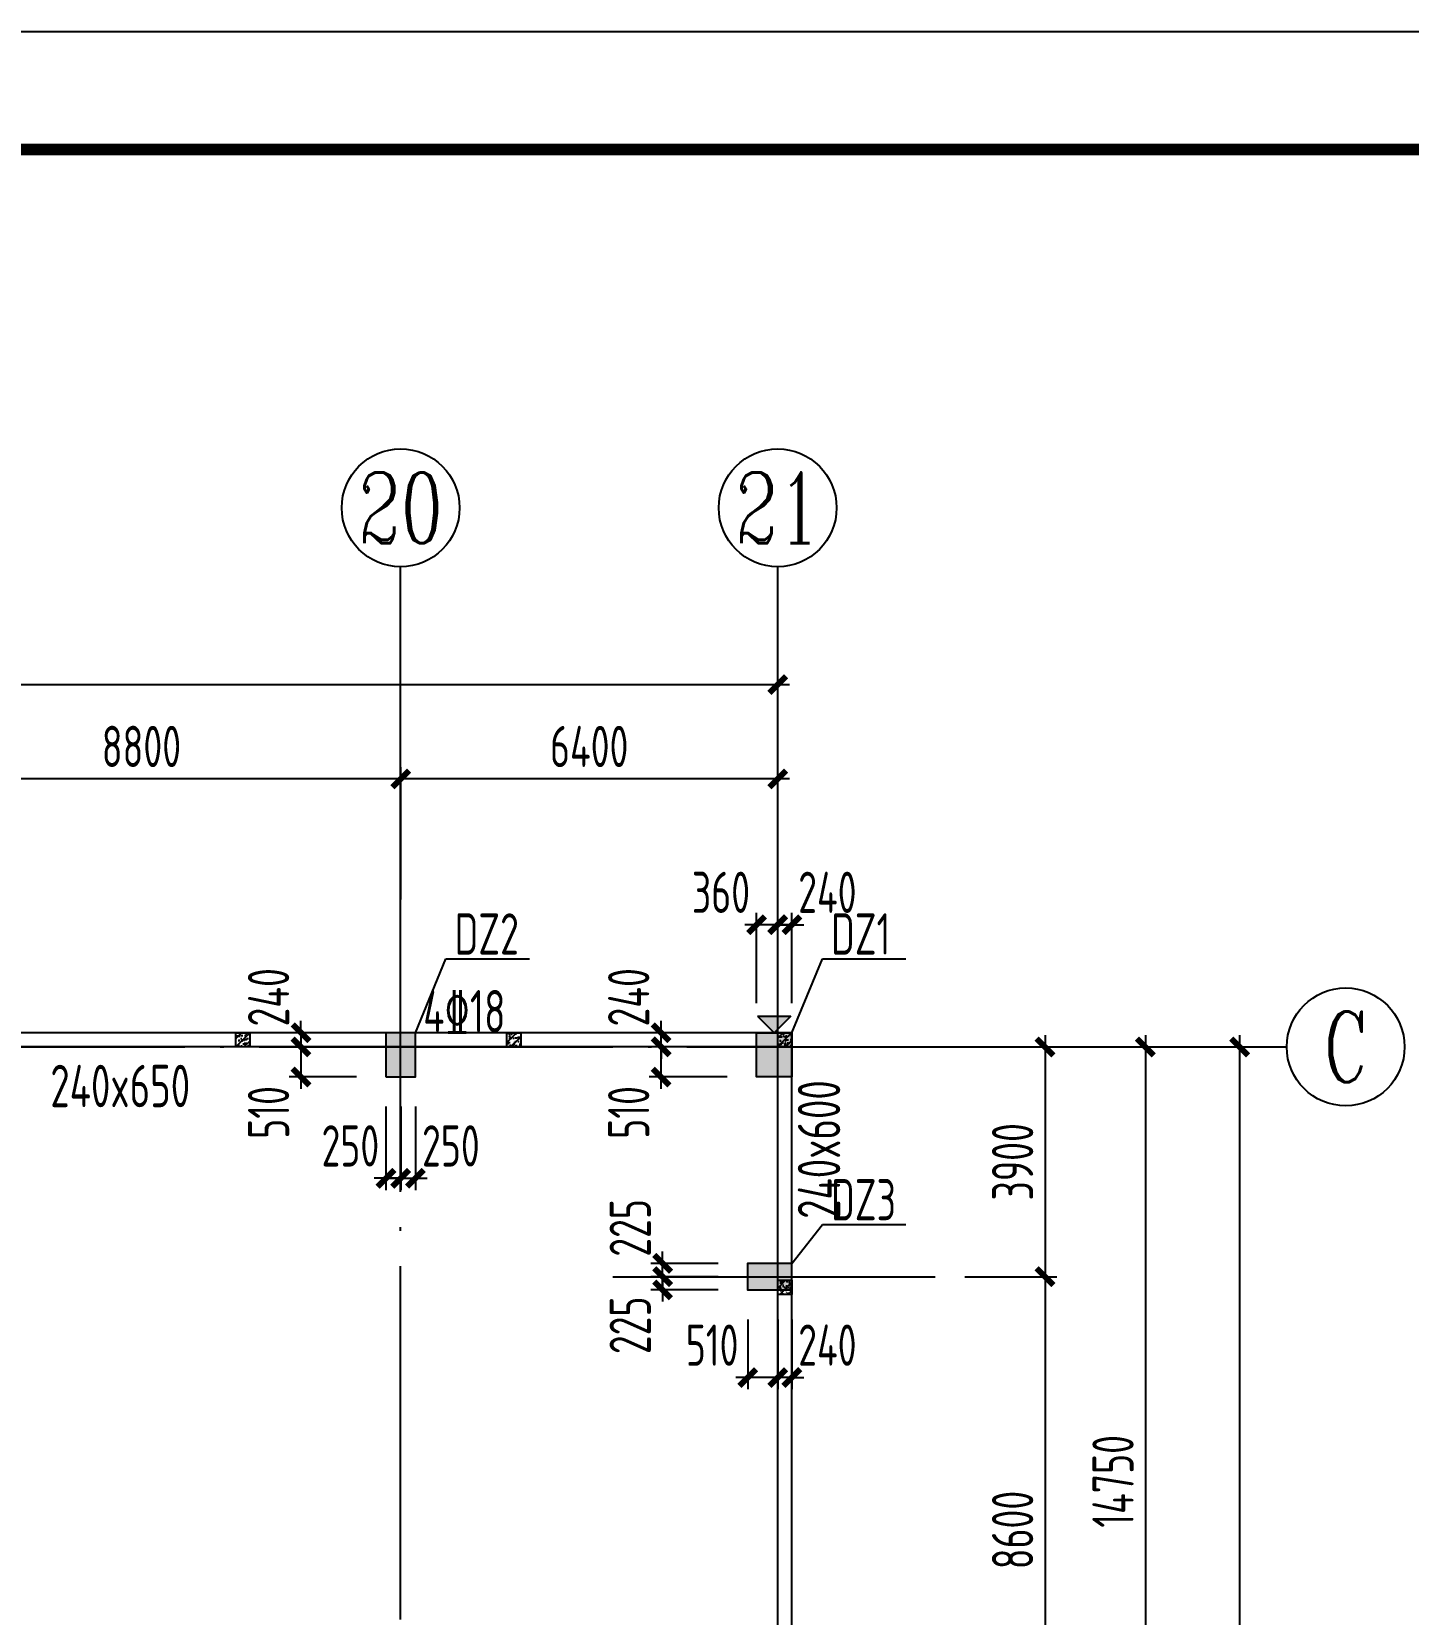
# Model space of a CAD drawing. Extents: x -3102990 to -851544, y -5293060 to -2540151.
# Drawn here: x -2262533 to -2250850, y -2644335 to -2630902 of the extents above; entities that cross this region are included whole.
import ezdxf
from ezdxf.enums import TextEntityAlignment as Align

# ---------------------------------------------------------------- set-up
doc = ezdxf.new("R2010")
doc.units = 0
doc.header["$LTSCALE"] = 1000
doc.header["$PDMODE"] = 1
doc.linetypes.add('DOTE', pattern=[2.42, 2, -0.2, 0.02, -0.2])
doc.layers.get('0').update_dxf_attribs({"linetype": 'CONTINUOUS'})
doc.layers.get('Defpoints').update_dxf_attribs({"linetype": 'CONTINUOUS'})
for name, color, linetype in [('AXIS', 253, 'DOTE'), ('BEAM_CON', 4, 'CONTINUOUS'), ('COLU', 7, 'CONTINUOUS'), ('DIM', 3, 'CONTINUOUS'), ('HATCH', 254, 'CONTINUOUS'), ('NUM', 7, 'CONTINUOUS'), ('PUB_TITLE', 4, 'CONTINUOUS'), ('TEXT', 7, 'CONTINUOUS')]:
    doc.layers.add(name, color=color, linetype=linetype)
doc.layers.add('yichutu', color=7, linetype='CONTINUOUS', true_color=0xffffff, plot=False)
doc.styles.add('TSSD_Axis', font='Complex.shx', dxfattribs={"width": 0.7, "bigfont": 'hztxt.shx'})
doc.styles.add('TSSD_Dimension', font='tssdeng.shx', dxfattribs={"width": 0.7, "bigfont": 'Hztxt.shx'})
doc.styles.add('TSSD_Label', font='tssdeng.shx', dxfattribs={"width": 0.75, "bigfont": 'hztxt.shx'})
doc.styles.add('TSSD_Rein', font='Tssdeng.shx', dxfattribs={"width": 0.75, "bigfont": 'hztxt.shx'})
doc.dimstyles.new('TSSD_200_100', dxfattribs={"dimtxt": 350, "dimasz": 100, "dimexe": 100, "dimexo": 250, "dimgap": 100, "dimtad": 1, "dimdec": 0, "dimlfac": 2, "dimzin": 0, "dimdsep": 46, "dimtxsty": 'TSSD_Dimension', "dimblk": 'ARCHTICK', "dimcen": 0, "dimdle": 100, "dimclrt": 7, "dimadec": 0, "dimazin": 0, "dimtfac": 1, "dimtdec": 0, "dimtix": 1, "dimtmove": 2, "dimatfit": 3, "dimfxl": 1, "dimtolj": 1, "dimtzin": 0, "dimarcsym": 0})

# ---------------------------------------------------------------- blocks, each defined once
blk = doc.blocks.new('ts_axno')
at = {"color": 0, "linetype": 'ByBlock', "lineweight": -2}
blk.add_circle((0, 0), 0.5, dxfattribs=at)
at = {"color": 0, "linetype": 'ByBlock', "lineweight": -2, "style": 'TSSD_Axis', "width": 0.7}
blk.add_attdef('A', text='', height=0.6, dxfattribs=at).set_placement((0, 0), align=Align.MIDDLE_CENTER)
blk = doc.blocks.new('_ArchTick')
at = {"color": 0, "const_width": 0.5}
blk.add_lwpolyline([(-0.71, -0.71), (0.71, 0.71)], dxfattribs=at)
blk = doc.blocks.new('*D1135')
at = {"layer": 'Defpoints', "color": 0, "ltscale": 1.5}
for p in [(-2255201, -2639519), (-2255201, -2646894), (-2253081, -2646894)]:
    blk.add_point(p, dxfattribs=at)
at = {"layer": 'DIM', "color": 0, "lineweight": -2, "ltscale": 1.5}
for p, q in [((-2253081, -2639419), (-2253081, -2646994)), ((-2254951, -2639519), (-2252981, -2639519)), ((-2254951, -2646894), (-2252981, -2646894))]:
    blk.add_line(p, q, dxfattribs=at)
at = {"layer": 'DIM', "color": 0, "lineweight": -2, "ltscale": 1.5, "xscale": 100, "yscale": 100, "zscale": 100}
for p, rotation in [((-2253081, -2639519), 90), ((-2253081, -2646894), 270)]:
    blk.add_blockref('_ArchTick', p, dxfattribs=dict(at, rotation=rotation))
at = {"layer": 'DIM', "color": 7, "ltscale": 1.5, "insert": (-2253356, -2643206), "char_height": 350, "attachment_point": 5, "rotation": 90, "style": 'TSSD_Dimension'}
blk.add_mtext('\\A1;14750', dxfattribs=at)
blk = doc.blocks.new('*D1137')
at = {"layer": 'Defpoints', "color": 0, "ltscale": 1.5}
for p in [(-2255201, -2639519), (-2252281, -2639519), (-2255201, -2654269)]:
    blk.add_point(p, dxfattribs=at)
at = {"layer": 'DIM', "color": 0, "lineweight": -2, "ltscale": 1.5}
for p, q in [((-2252281, -2654369), (-2252281, -2639419)), ((-2254951, -2639519), (-2252181, -2639519)), ((-2254951, -2654269), (-2252181, -2654269))]:
    blk.add_line(p, q, dxfattribs=at)
at = {"layer": 'DIM', "color": 0, "lineweight": -2, "ltscale": 1.5, "xscale": 100, "yscale": 100, "zscale": 100}
for p, rotation in [((-2252281, -2639519), 90), ((-2252281, -2654269), 270)]:
    blk.add_blockref('_ArchTick', p, dxfattribs=dict(at, rotation=rotation))
at = {"layer": 'DIM', "color": 7, "ltscale": 1.5, "insert": (-2252556, -2646894), "char_height": 350, "attachment_point": 5, "rotation": 90, "style": 'TSSD_Dimension'}
blk.add_mtext('\\A1;29500', dxfattribs=at)
blk = doc.blocks.new('*D1138')
at = {"layer": 'Defpoints', "color": 0, "ltscale": 1.5}
for p in [(-2259401, -2637244), (-2259401, -2638519), (-2256201, -2638519)]:
    blk.add_point(p, dxfattribs=at)
at = {"layer": 'DIM', "color": 0, "lineweight": -2, "ltscale": 1.5}
for p, q in [((-2259401, -2638269), (-2259401, -2637144)), ((-2256201, -2638269), (-2256201, -2637144)), ((-2256101, -2637244), (-2259501, -2637244))]:
    blk.add_line(p, q, dxfattribs=at)
at = {"layer": 'DIM', "color": 0, "lineweight": -2, "ltscale": 1.5, "xscale": 100, "yscale": 100, "zscale": 100, "rotation": 180}
blk.add_blockref('_ArchTick', (-2259401, -2637244), dxfattribs=at)
at = {"layer": 'DIM', "color": 0, "lineweight": -2, "ltscale": 1.5, "xscale": 100, "yscale": 100, "zscale": 100}
blk.add_blockref('_ArchTick', (-2256201, -2637244), dxfattribs=at)
at = {"layer": 'DIM', "color": 7, "ltscale": 1.5, "insert": (-2257801, -2636969), "char_height": 350, "attachment_point": 5, "style": 'TSSD_Dimension'}
blk.add_mtext('\\A1;6400', dxfattribs=at)
blk = doc.blocks.new('*D1139')
at = {"layer": 'Defpoints', "color": 0, "ltscale": 1.5}
for p in [(-2263801, -2637244), (-2263801, -2638519), (-2259401, -2638519)]:
    blk.add_point(p, dxfattribs=at)
at = {"layer": 'DIM', "color": 0, "lineweight": -2, "ltscale": 1.5}
for p, q in [((-2263801, -2638269), (-2263801, -2637144)), ((-2259401, -2638269), (-2259401, -2637144)), ((-2259301, -2637244), (-2263901, -2637244))]:
    blk.add_line(p, q, dxfattribs=at)
at = {"layer": 'DIM', "color": 0, "lineweight": -2, "ltscale": 1.5, "xscale": 100, "yscale": 100, "zscale": 100, "rotation": 180}
blk.add_blockref('_ArchTick', (-2263801, -2637244), dxfattribs=at)
at = {"layer": 'DIM', "color": 0, "lineweight": -2, "ltscale": 1.5, "xscale": 100, "yscale": 100, "zscale": 100}
blk.add_blockref('_ArchTick', (-2259401, -2637244), dxfattribs=at)
at = {"layer": 'DIM', "color": 7, "ltscale": 1.5, "insert": (-2261601, -2636969), "char_height": 350, "attachment_point": 5, "style": 'TSSD_Dimension'}
blk.add_mtext('\\A1;8800', dxfattribs=at)
blk = doc.blocks.new('*D1158')
at = {"layer": 'Defpoints', "color": 0, "ltscale": 1.5}
for p in [(-2256201, -2636444), (-2332201, -2638519), (-2256201, -2638519)]:
    blk.add_point(p, dxfattribs=at)
at = {"layer": 'DIM', "color": 0, "lineweight": -2, "ltscale": 1.5}
for p, q in [((-2332201, -2638269), (-2332201, -2636344)), ((-2256201, -2638269), (-2256201, -2636344)), ((-2332301, -2636444), (-2256101, -2636444))]:
    blk.add_line(p, q, dxfattribs=at)
at = {"layer": 'DIM', "color": 0, "lineweight": -2, "ltscale": 1.5, "xscale": 100, "yscale": 100, "zscale": 100, "rotation": 180}
blk.add_blockref('_ArchTick', (-2332201, -2636444), dxfattribs=at)
at = {"layer": 'DIM', "color": 0, "lineweight": -2, "ltscale": 1.5, "xscale": 100, "yscale": 100, "zscale": 100}
blk.add_blockref('_ArchTick', (-2256201, -2636444), dxfattribs=at)
at = {"layer": 'DIM', "color": 7, "ltscale": 1.5, "insert": (-2294201, -2636169), "char_height": 350, "attachment_point": 5, "style": 'TSSD_Dimension'}
blk.add_mtext('\\A1;152000', dxfattribs=at)
blk = doc.blocks.new('*D1381')
at = {"layer": 'Defpoints', "color": 0, "ltscale": 1.5}
for p in [(-2259526, -2639399), (-2260247, -2639519), (-2259526, -2639519)]:
    blk.add_point(p, dxfattribs=at)
at = {"layer": 'DIM', "color": 0, "lineweight": -2, "ltscale": 1.5}
for p, q in [((-2260247, -2639399), (-2260247, -2639299)), ((-2259776, -2639399), (-2260347, -2639399)), ((-2260247, -2639399), (-2260247, -2639519)), ((-2259776, -2639519), (-2260347, -2639519)), ((-2260247, -2639519), (-2260247, -2639619))]:
    blk.add_line(p, q, dxfattribs=at)
at = {"layer": 'DIM', "color": 0, "lineweight": -2, "ltscale": 1.5, "xscale": 100, "yscale": 100, "zscale": 100}
for p, rotation in [((-2260247, -2639399), 270), ((-2260247, -2639519), 90)]:
    blk.add_blockref('_ArchTick', p, dxfattribs=dict(at, rotation=rotation))
at = {"layer": 'DIM', "color": 7, "ltscale": 1.5, "insert": (-2260522, -2639098), "char_height": 350, "attachment_point": 5, "rotation": 90, "style": 'TSSD_Dimension'}
blk.add_mtext('\\A1;240', dxfattribs=at)
blk = doc.blocks.new('*D1382')
at = {"layer": 'Defpoints', "color": 0, "ltscale": 1.5}
for p in [(-2259526, -2639519), (-2260247, -2639774), (-2259526, -2639774)]:
    blk.add_point(p, dxfattribs=at)
at = {"layer": 'DIM', "color": 0, "lineweight": -2, "ltscale": 1.5}
for p, q in [((-2260247, -2639419), (-2260247, -2639874)), ((-2259776, -2639519), (-2260347, -2639519)), ((-2259776, -2639774), (-2260347, -2639774))]:
    blk.add_line(p, q, dxfattribs=at)
at = {"layer": 'DIM', "color": 0, "lineweight": -2, "ltscale": 1.5, "xscale": 100, "yscale": 100, "zscale": 100}
for p, rotation in [((-2260247, -2639519), 90), ((-2260247, -2639774), 270)]:
    blk.add_blockref('_ArchTick', p, dxfattribs=dict(at, rotation=rotation))
at = {"layer": 'DIM', "color": 7, "ltscale": 1.5, "insert": (-2260522, -2640075), "char_height": 350, "attachment_point": 5, "rotation": 90, "style": 'TSSD_Dimension'}
blk.add_mtext('\\A1;510', dxfattribs=at)
blk = doc.blocks.new('*D1383')
at = {"layer": 'Defpoints', "color": 0, "ltscale": 1.5}
for p in [(-2259526, -2639774), (-2259401, -2639774), (-2259401, -2640634)]:
    blk.add_point(p, dxfattribs=at)
at = {"layer": 'DIM', "color": 0, "lineweight": -2, "ltscale": 1.5}
for p, q in [((-2259526, -2640024), (-2259526, -2640734)), ((-2259401, -2640024), (-2259401, -2640734)), ((-2259526, -2640634), (-2259626, -2640634)), ((-2259526, -2640634), (-2259401, -2640634)), ((-2259401, -2640634), (-2259301, -2640634))]:
    blk.add_line(p, q, dxfattribs=at)
at = {"layer": 'DIM', "color": 0, "lineweight": -2, "ltscale": 1.5, "xscale": 100, "yscale": 100, "zscale": 100}
blk.add_blockref('_ArchTick', (-2259526, -2640634), dxfattribs=at)
at = {"layer": 'DIM', "color": 0, "lineweight": -2, "ltscale": 1.5, "xscale": 100, "yscale": 100, "zscale": 100, "rotation": 180}
blk.add_blockref('_ArchTick', (-2259401, -2640634), dxfattribs=at)
at = {"layer": 'DIM', "color": 7, "ltscale": 1.5, "insert": (-2259828, -2640359), "char_height": 350, "attachment_point": 5, "style": 'TSSD_Dimension'}
blk.add_mtext('\\A1;250', dxfattribs=at)
blk = doc.blocks.new('*D1384')
at = {"layer": 'Defpoints', "color": 0, "ltscale": 1.5}
for p in [(-2259401, -2639774), (-2259276, -2639774), (-2259276, -2640634)]:
    blk.add_point(p, dxfattribs=at)
at = {"layer": 'DIM', "color": 0, "lineweight": -2, "ltscale": 1.5}
for p, q in [((-2259401, -2640024), (-2259401, -2640734)), ((-2259276, -2640024), (-2259276, -2640734)), ((-2259401, -2640634), (-2259501, -2640634)), ((-2259401, -2640634), (-2259276, -2640634)), ((-2259276, -2640634), (-2259176, -2640634))]:
    blk.add_line(p, q, dxfattribs=at)
at = {"layer": 'DIM', "color": 0, "lineweight": -2, "ltscale": 1.5, "xscale": 100, "yscale": 100, "zscale": 100}
blk.add_blockref('_ArchTick', (-2259401, -2640634), dxfattribs=at)
at = {"layer": 'DIM', "color": 0, "lineweight": -2, "ltscale": 1.5, "xscale": 100, "yscale": 100, "zscale": 100, "rotation": 180}
blk.add_blockref('_ArchTick', (-2259276, -2640634), dxfattribs=at)
at = {"layer": 'DIM', "color": 7, "ltscale": 1.5, "insert": (-2258975, -2640359), "char_height": 350, "attachment_point": 5, "style": 'TSSD_Dimension'}
blk.add_mtext('\\A1;250', dxfattribs=at)
blk = doc.blocks.new('*D1393')
at = {"layer": 'Defpoints', "color": 0, "ltscale": 1.5}
for p in [(-2254864, -2639519), (-2254864, -2641469), (-2253933, -2641469)]:
    blk.add_point(p, dxfattribs=at)
at = {"layer": 'DIM', "color": 0, "lineweight": -2, "ltscale": 1.5}
for p, q in [((-2253933, -2639419), (-2253933, -2641569)), ((-2254614, -2639519), (-2253833, -2639519)), ((-2254614, -2641469), (-2253833, -2641469))]:
    blk.add_line(p, q, dxfattribs=at)
at = {"layer": 'DIM', "color": 0, "lineweight": -2, "ltscale": 1.5, "xscale": 100, "yscale": 100, "zscale": 100}
for p, rotation in [((-2253933, -2639519), 90), ((-2253933, -2641469), 270)]:
    blk.add_blockref('_ArchTick', p, dxfattribs=dict(at, rotation=rotation))
at = {"layer": 'DIM', "color": 7, "ltscale": 1.5, "insert": (-2254208, -2640494), "char_height": 350, "attachment_point": 5, "rotation": 90, "style": 'TSSD_Dimension'}
blk.add_mtext('\\A1;3900', dxfattribs=at)
blk = doc.blocks.new('*D1389')
at = {"layer": 'Defpoints', "color": 0, "ltscale": 1.5}
for p in [(-2254864, -2641469), (-2254864, -2645769), (-2253933, -2645769)]:
    blk.add_point(p, dxfattribs=at)
at = {"layer": 'DIM', "color": 0, "lineweight": -2, "ltscale": 1.5}
for p, q in [((-2253933, -2641369), (-2253933, -2645869)), ((-2254614, -2641469), (-2253833, -2641469)), ((-2254614, -2645769), (-2253833, -2645769))]:
    blk.add_line(p, q, dxfattribs=at)
at = {"layer": 'DIM', "color": 0, "lineweight": -2, "ltscale": 1.5, "xscale": 100, "yscale": 100, "zscale": 100}
for p, rotation in [((-2253933, -2641469), 90), ((-2253933, -2645769), 270)]:
    blk.add_blockref('_ArchTick', p, dxfattribs=dict(at, rotation=rotation))
at = {"layer": 'DIM', "color": 7, "ltscale": 1.5, "insert": (-2254208, -2643619), "char_height": 350, "attachment_point": 5, "rotation": 90, "style": 'TSSD_Dimension'}
blk.add_mtext('\\A1;8600', dxfattribs=at)
blk = doc.blocks.new('*D1406')
at = {"layer": 'Defpoints', "color": 0, "ltscale": 1.5}
for p in [(-2256201, -2641581), (-2256081, -2641581), (-2256201, -2642325)]:
    blk.add_point(p, dxfattribs=at)
at = {"layer": 'DIM', "color": 0, "lineweight": -2, "ltscale": 1.5}
for p, q in [((-2256201, -2641831), (-2256201, -2642425)), ((-2256081, -2641831), (-2256081, -2642425)), ((-2256201, -2642325), (-2256301, -2642325)), ((-2256081, -2642325), (-2256201, -2642325)), ((-2256081, -2642325), (-2255981, -2642325))]:
    blk.add_line(p, q, dxfattribs=at)
at = {"layer": 'DIM', "color": 0, "lineweight": -2, "ltscale": 1.5, "xscale": 100, "yscale": 100, "zscale": 100}
blk.add_blockref('_ArchTick', (-2256201, -2642325), dxfattribs=at)
at = {"layer": 'DIM', "color": 0, "lineweight": -2, "ltscale": 1.5, "xscale": 100, "yscale": 100, "zscale": 100, "rotation": 180}
blk.add_blockref('_ArchTick', (-2256081, -2642325), dxfattribs=at)
at = {"layer": 'DIM', "color": 7, "ltscale": 1.5, "insert": (-2255780, -2642050), "char_height": 350, "attachment_point": 5, "style": 'TSSD_Dimension'}
blk.add_mtext('\\A1;240', dxfattribs=at)
blk = doc.blocks.new('*D1407')
at = {"layer": 'Defpoints', "color": 0, "ltscale": 1.5}
for p in [(-2256456, -2641581), (-2256201, -2641581), (-2256456, -2642325)]:
    blk.add_point(p, dxfattribs=at)
at = {"layer": 'DIM', "color": 0, "lineweight": -2, "ltscale": 1.5}
for p, q in [((-2256456, -2641831), (-2256456, -2642425)), ((-2256201, -2641831), (-2256201, -2642425)), ((-2256101, -2642325), (-2256556, -2642325))]:
    blk.add_line(p, q, dxfattribs=at)
at = {"layer": 'DIM', "color": 0, "lineweight": -2, "ltscale": 1.5, "xscale": 100, "yscale": 100, "zscale": 100, "rotation": 180}
blk.add_blockref('_ArchTick', (-2256456, -2642325), dxfattribs=at)
at = {"layer": 'DIM', "color": 0, "lineweight": -2, "ltscale": 1.5, "xscale": 100, "yscale": 100, "zscale": 100}
blk.add_blockref('_ArchTick', (-2256201, -2642325), dxfattribs=at)
at = {"layer": 'DIM', "color": 7, "ltscale": 1.5, "insert": (-2256758, -2642050), "char_height": 350, "attachment_point": 5, "style": 'TSSD_Dimension'}
blk.add_mtext('\\A1;510', dxfattribs=at)
blk = doc.blocks.new('*D1408')
at = {"layer": 'Defpoints', "color": 0, "ltscale": 1.5}
for p in [(-2257178, -2641469), (-2256456, -2641469), (-2256456, -2641581)]:
    blk.add_point(p, dxfattribs=at)
at = {"layer": 'DIM', "color": 0, "lineweight": -2, "ltscale": 1.5}
for p, q in [((-2257178, -2641469), (-2257178, -2641369)), ((-2256706, -2641469), (-2257278, -2641469)), ((-2256706, -2641581), (-2257278, -2641581)), ((-2257178, -2641581), (-2257178, -2641469)), ((-2257178, -2641581), (-2257178, -2641681))]:
    blk.add_line(p, q, dxfattribs=at)
at = {"layer": 'DIM', "color": 0, "lineweight": -2, "ltscale": 1.5, "xscale": 100, "yscale": 100, "zscale": 100}
for p, rotation in [((-2257178, -2641469), 270), ((-2257178, -2641581), 90)]:
    blk.add_blockref('_ArchTick', p, dxfattribs=dict(at, rotation=rotation))
at = {"layer": 'DIM', "color": 7, "ltscale": 1.5, "insert": (-2257453, -2641882), "char_height": 350, "attachment_point": 5, "rotation": 90, "style": 'TSSD_Dimension'}
blk.add_mtext('\\A1;225', dxfattribs=at)
blk = doc.blocks.new('*D1409')
at = {"layer": 'Defpoints', "color": 0, "ltscale": 1.5}
for p in [(-2257178, -2641356), (-2256456, -2641356), (-2256456, -2641469)]:
    blk.add_point(p, dxfattribs=at)
at = {"layer": 'DIM', "color": 0, "lineweight": -2, "ltscale": 1.5}
for p, q in [((-2257178, -2641356), (-2257178, -2641256)), ((-2256706, -2641356), (-2257278, -2641356)), ((-2257178, -2641469), (-2257178, -2641356)), ((-2256706, -2641469), (-2257278, -2641469)), ((-2257178, -2641469), (-2257178, -2641569))]:
    blk.add_line(p, q, dxfattribs=at)
at = {"layer": 'DIM', "color": 0, "lineweight": -2, "ltscale": 1.5, "xscale": 100, "yscale": 100, "zscale": 100}
for p, rotation in [((-2257178, -2641356), 270), ((-2257178, -2641469), 90)]:
    blk.add_blockref('_ArchTick', p, dxfattribs=dict(at, rotation=rotation))
at = {"layer": 'DIM', "color": 7, "ltscale": 1.5, "insert": (-2257453, -2641055), "char_height": 350, "attachment_point": 5, "rotation": 90, "style": 'TSSD_Dimension'}
blk.add_mtext('\\A1;225', dxfattribs=at)
blk = doc.blocks.new('*D1410')
at = {"layer": 'Defpoints', "color": 0, "ltscale": 1.5}
for p in [(-2257191, -2639519), (-2256381, -2639519), (-2256381, -2639774)]:
    blk.add_point(p, dxfattribs=at)
at = {"layer": 'DIM', "color": 0, "lineweight": -2, "ltscale": 1.5}
for p, q in [((-2257191, -2639874), (-2257191, -2639419)), ((-2256631, -2639519), (-2257291, -2639519)), ((-2256631, -2639774), (-2257291, -2639774))]:
    blk.add_line(p, q, dxfattribs=at)
at = {"layer": 'DIM', "color": 0, "lineweight": -2, "ltscale": 1.5, "xscale": 100, "yscale": 100, "zscale": 100}
for p, rotation in [((-2257191, -2639519), 90), ((-2257191, -2639774), 270)]:
    blk.add_blockref('_ArchTick', p, dxfattribs=dict(at, rotation=rotation))
at = {"layer": 'DIM', "color": 7, "ltscale": 1.5, "insert": (-2257466, -2640075), "char_height": 350, "attachment_point": 5, "rotation": 90, "style": 'TSSD_Dimension'}
blk.add_mtext('\\A1;510', dxfattribs=at)
blk = doc.blocks.new('*D1411')
at = {"layer": 'Defpoints', "color": 0, "ltscale": 1.5}
for p in [(-2257191, -2639399), (-2256381, -2639399), (-2256381, -2639519)]:
    blk.add_point(p, dxfattribs=at)
at = {"layer": 'DIM', "color": 0, "lineweight": -2, "ltscale": 1.5}
for p, q in [((-2257191, -2639399), (-2257191, -2639299)), ((-2256631, -2639399), (-2257291, -2639399)), ((-2257191, -2639519), (-2257191, -2639399)), ((-2256631, -2639519), (-2257291, -2639519)), ((-2257191, -2639519), (-2257191, -2639619))]:
    blk.add_line(p, q, dxfattribs=at)
at = {"layer": 'DIM', "color": 0, "lineweight": -2, "ltscale": 1.5, "xscale": 100, "yscale": 100, "zscale": 100}
for p, rotation in [((-2257191, -2639399), 270), ((-2257191, -2639519), 90)]:
    blk.add_blockref('_ArchTick', p, dxfattribs=dict(at, rotation=rotation))
at = {"layer": 'DIM', "color": 7, "ltscale": 1.5, "insert": (-2257466, -2639098), "char_height": 350, "attachment_point": 5, "rotation": 90, "style": 'TSSD_Dimension'}
blk.add_mtext('\\A1;240', dxfattribs=at)
blk = doc.blocks.new('A$C728275D6')
at = {"ltscale": 1.5}
blk.add_hatch(color=256, dxfattribs=at).paths.add_polyline_path([(-153, 49), (130, 49), (-11, -92)])
for p, q in [((-153, 49), (-11, -92)), ((-153, 49), (130, 49)), ((130, 49), (-11, -92))]:
    blk.add_line(p, q, dxfattribs=at)
blk = doc.blocks.new('A$C08C432BE')
at = {"layer": 'HATCH', "ltscale": 1.5}
h = blk.add_hatch(dxfattribs=at)
h.set_pattern_fill('ARMORED', color=256, scale=10, style=0)
h.set_pattern_definition([(50, (2321063.67, 2681626.08), (71.7260183, -6.2752135), [7.5, -82.5]), (355, (2321063.67, 2681626.08), (-13.8751334, 75.2192134), [6, -66]), (100.4514, (2321069.646, 2681625.554), (57.8509382, 68.9439542), [6.374019, -70.1142112]), (46.1842, (2321063.67, 2681646.08), (106.7241049, -16.5519014), [11.25, -123.75]), (96.6356, (2321072.56, 2681644.7), (93.4662706, 97.411787), [9.5610288, -105.1713]), (351.1842, (2321063.67, 2681646.08), (93.4661945, 97.41186), [9, -99]), (21, (2321073.67, 2681641.08), (59.6907052, -40.2618891), [7.5, -82.5]), (326, (2321073.67, 2681641.08), (24.3315332, 72.5150045), [6, -66]), (71.4514, (2321078.64, 2681637.72), (84.0222629, 32.2530497), [6.374019, -70.1142112]), (37.5, (2321063.669, 2681626.077), (1.21598553, 33.28938538), [0, -65.2, 0, -67, 0, -66.25]), (7.5, (2321063.67, 2681626.077), (26.30695374, 39.4411712), [0, -38.2, 0, -63.7, 0, -25.25]), (327.5, (2321041.369, 2681626.077), (53.38224362, -2.25548717), [0, -25, 0, -78, 0, -103.5]), (317.5, (2321031.37, 2681626.077), (58.31861693, 10.01049823), [0, -32.5, 0, -51.8, 0, -73.5]), (45, (2321063.67, 2681626.077), (-35.35533906, 35.35533906), [])])
h.paths.add_polyline_path([(-79, 92), (41, 92), (41, -28), (-79, -28)])
at = {"layer": 'COLU'}
blk.add_lwpolyline([(-79, 92), (41, 92), (41, -28), (-79, -28)], close=True, dxfattribs=at)
blk = doc.blocks.new('*D2330')
at = {"layer": 'Defpoints', "color": 0, "ltscale": 1.5}
for p in [(-2256201, -2638482), (-2256201, -2639399), (-2256081, -2639399)]:
    blk.add_point(p, dxfattribs=at)
at = {"layer": 'DIM', "color": 0, "lineweight": -2, "ltscale": 1.5}
for p, q in [((-2256201, -2638482), (-2256301, -2638482)), ((-2256201, -2639149), (-2256201, -2638382)), ((-2256081, -2638482), (-2256201, -2638482)), ((-2256081, -2639149), (-2256081, -2638382)), ((-2256081, -2638482), (-2255981, -2638482))]:
    blk.add_line(p, q, dxfattribs=at)
at = {"layer": 'DIM', "color": 0, "lineweight": -2, "ltscale": 1.5, "xscale": 100, "yscale": 100, "zscale": 100}
blk.add_blockref('_ArchTick', (-2256201, -2638482), dxfattribs=at)
at = {"layer": 'DIM', "color": 0, "lineweight": -2, "ltscale": 1.5, "xscale": 100, "yscale": 100, "zscale": 100, "rotation": 180}
blk.add_blockref('_ArchTick', (-2256081, -2638482), dxfattribs=at)
at = {"layer": 'DIM', "color": 7, "ltscale": 1.5, "insert": (-2255780, -2638207), "char_height": 350, "attachment_point": 5, "style": 'TSSD_Dimension'}
blk.add_mtext('\\A1;240', dxfattribs=at)
blk = doc.blocks.new('*D2331')
at = {"layer": 'Defpoints', "color": 0, "ltscale": 1.5}
for p in [(-2256381, -2638482), (-2256381, -2639399), (-2256201, -2639399)]:
    blk.add_point(p, dxfattribs=at)
at = {"layer": 'DIM', "color": 0, "lineweight": -2, "ltscale": 1.5}
for p, q in [((-2256381, -2638482), (-2256481, -2638482)), ((-2256381, -2639149), (-2256381, -2638382)), ((-2256201, -2638482), (-2256381, -2638482)), ((-2256201, -2639149), (-2256201, -2638382)), ((-2256201, -2638482), (-2256101, -2638482))]:
    blk.add_line(p, q, dxfattribs=at)
at = {"layer": 'DIM', "color": 0, "lineweight": -2, "ltscale": 1.5, "xscale": 100, "yscale": 100, "zscale": 100}
blk.add_blockref('_ArchTick', (-2256381, -2638482), dxfattribs=at)
at = {"layer": 'DIM', "color": 0, "lineweight": -2, "ltscale": 1.5, "xscale": 100, "yscale": 100, "zscale": 100, "rotation": 180}
blk.add_blockref('_ArchTick', (-2256201, -2638482), dxfattribs=at)
at = {"layer": 'DIM', "color": 7, "ltscale": 1.5, "insert": (-2256683, -2638207), "char_height": 350, "attachment_point": 5, "style": 'TSSD_Dimension'}
blk.add_mtext('\\A1;360', dxfattribs=at)
blk = doc.blocks.new('A$C16496DF1')
at = {"layer": 'PUB_TITLE'}
blk.add_lwpolyline([(0, 0), (0, 42000), (104100, 42000), (104100, 0)], close=True, dxfattribs=at)
at = {"layer": 'PUB_TITLE', "const_width": 100}
blk.add_lwpolyline([(103100, 1000), (103100, 41000), (713, 41000), (713, 1000), (103100, 1000)], dxfattribs=at)
blk = doc.blocks.new('yct-1041-420-104100-42000-100-2006.0')
at = {"layer": 'yichutu', "color": 7, "true_color": 0xffffff}
blk.add_lwpolyline([(0, 0), (0, 42000), (104100, 42000), (104100, 0)], close=True, dxfattribs=at)

msp = doc.modelspace()

# ---------------------------------------------------------------- hatches: boundary and pattern name
at = {"layer": 'COLU', "ltscale": 1.5}
h = msp.add_hatch(color=256, dxfattribs=at)
h.paths.add_polyline_path([(-2256081.43, -2641356.35), (-2256456.43, -2641356.35), (-2256456.43, -2641581.35), (-2256081.43, -2641581.35)])
h.paths.add_polyline_path([(-2256081.43, -2645656.35), (-2256456.43, -2645656.35), (-2256456.43, -2645881.35), (-2256081.43, -2645881.35)])
h.paths.add_polyline_path([(-2256081.43, -2639773.85), (-2256381.43, -2639773.85), (-2256381.43, -2639398.85), (-2256081.43, -2639398.85)])
h.paths.add_polyline_path([(-2256081.43, -2649956.35), (-2256456.43, -2649956.35), (-2256456.43, -2650181.35), (-2256081.43, -2650181.35)])
h.paths.add_polyline_path([(-2256081.43, -2654013.85), (-2256381.43, -2654013.85), (-2256381.43, -2654388.85), (-2256081.43, -2654388.85)])
h.paths.add_polyline_path([(-2275326.43, -2654013.85), (-2275076.43, -2654013.85), (-2275076.43, -2654388.85), (-2275326.43, -2654388.85)])
h.paths.add_polyline_path([(-2259526.43, -2639773.85), (-2259276.43, -2639773.85), (-2259276.43, -2639398.85), (-2259526.43, -2639398.85)])
h.paths.add_polyline_path([(-2259526.43, -2654013.85), (-2259276.43, -2654013.85), (-2259276.43, -2654388.85), (-2259526.43, -2654388.85)])
h.paths.add_polyline_path([(-2263926.43, -2639773.85), (-2263676.43, -2639773.85), (-2263676.43, -2639398.85), (-2263926.43, -2639398.85)])
h.paths.add_polyline_path([(-2263926.43, -2654013.85), (-2263676.43, -2654013.85), (-2263676.43, -2654388.85), (-2263926.43, -2654388.85)])
h.paths.add_polyline_path([(-2267726.43, -2639773.85), (-2267476.43, -2639773.85), (-2267476.43, -2639398.85), (-2267726.43, -2639398.85)])
h.paths.add_polyline_path([(-2267726.43, -2654013.85), (-2267476.43, -2654013.85), (-2267476.43, -2654388.85), (-2267726.43, -2654388.85)])
h.paths.add_polyline_path([(-2271526.43, -2639773.85), (-2271276.43, -2639773.85), (-2271276.43, -2639398.85), (-2271526.43, -2639398.85)])
h.paths.add_polyline_path([(-2271526.43, -2654013.85), (-2271276.43, -2654013.85), (-2271276.43, -2654388.85), (-2271526.43, -2654388.85)])
h.paths.add_polyline_path([(-2275326.43, -2639398.85), (-2275076.43, -2639398.85), (-2275076.43, -2639773.85), (-2275326.43, -2639773.85)])
h.paths.add_polyline_path([(-2279126.43, -2639773.85), (-2278876.43, -2639773.85), (-2278876.43, -2639398.85), (-2279126.43, -2639398.85)])
h.paths.add_polyline_path([(-2279126.43, -2654013.85), (-2278876.43, -2654013.85), (-2278876.43, -2654388.85), (-2279126.43, -2654388.85)])
h.paths.add_polyline_path([(-2282926.43, -2639773.85), (-2282676.43, -2639773.85), (-2282676.43, -2639398.85), (-2282926.43, -2639398.85)])
h.paths.add_polyline_path([(-2282926.43, -2654013.85), (-2282676.43, -2654013.85), (-2282676.43, -2654388.85), (-2282926.43, -2654388.85)])
h.paths.add_polyline_path([(-2286726.43, -2639773.85), (-2286476.43, -2639773.85), (-2286476.43, -2639398.85), (-2286726.43, -2639398.85)])
h.paths.add_polyline_path([(-2286726.43, -2654013.85), (-2286476.43, -2654013.85), (-2286476.43, -2654388.85), (-2286726.43, -2654388.85)])
h.paths.add_polyline_path([(-2290526.43, -2639773.85), (-2290276.43, -2639773.85), (-2290276.43, -2639398.85), (-2290526.43, -2639398.85)])
h.paths.add_polyline_path([(-2290526.43, -2654013.85), (-2290276.43, -2654013.85), (-2290276.43, -2654388.85), (-2290526.43, -2654388.85)])
h.paths.add_polyline_path([(-2294326.43, -2639773.85), (-2294076.43, -2639773.85), (-2294076.43, -2639398.85), (-2294326.43, -2639398.85)])
h.paths.add_polyline_path([(-2294326.43, -2654013.85), (-2294076.43, -2654013.85), (-2294076.43, -2654388.85), (-2294326.43, -2654388.85)])
h.paths.add_polyline_path([(-2298126.43, -2639773.85), (-2297876.43, -2639773.85), (-2297876.43, -2639398.85), (-2298126.43, -2639398.85)])
h.paths.add_polyline_path([(-2298126.43, -2654013.85), (-2297876.43, -2654013.85), (-2297876.43, -2654388.85), (-2298126.43, -2654388.85)])
h.paths.add_polyline_path([(-2301926.43, -2639773.85), (-2301676.43, -2639773.85), (-2301676.43, -2639398.85), (-2301926.43, -2639398.85)])
h.paths.add_polyline_path([(-2301926.43, -2654013.85), (-2301676.43, -2654013.85), (-2301676.43, -2654388.85), (-2301926.43, -2654388.85)])
h.paths.add_polyline_path([(-2305726.43, -2639773.85), (-2305476.43, -2639773.85), (-2305476.43, -2639398.85), (-2305726.43, -2639398.85)])
h.paths.add_polyline_path([(-2305726.43, -2654013.85), (-2305476.43, -2654013.85), (-2305476.43, -2654388.85), (-2305726.43, -2654388.85)])
h.paths.add_polyline_path([(-2309526.43, -2639773.85), (-2309276.43, -2639773.85), (-2309276.43, -2639398.85), (-2309526.43, -2639398.85)])
h.paths.add_polyline_path([(-2309526.43, -2654013.85), (-2309276.43, -2654013.85), (-2309276.43, -2654388.85), (-2309526.43, -2654388.85)])
h.paths.add_polyline_path([(-2313326.43, -2639773.85), (-2313076.43, -2639773.85), (-2313076.43, -2639398.85), (-2313326.43, -2639398.85)])
h.paths.add_polyline_path([(-2313326.43, -2654013.85), (-2313076.43, -2654013.85), (-2313076.43, -2654388.85), (-2313326.43, -2654388.85)])
h.paths.add_polyline_path([(-2317126.43, -2639773.85), (-2316876.43, -2639773.85), (-2316876.43, -2639398.85), (-2317126.43, -2639398.85)])
h.paths.add_polyline_path([(-2317126.43, -2654013.85), (-2316876.43, -2654013.85), (-2316876.43, -2654388.85), (-2317126.43, -2654388.85)])
h.paths.add_polyline_path([(-2320926.43, -2639773.85), (-2320676.43, -2639773.85), (-2320676.43, -2639398.85), (-2320926.43, -2639398.85)])
h.paths.add_polyline_path([(-2320926.43, -2654013.85), (-2320676.43, -2654013.85), (-2320676.43, -2654388.85), (-2320926.43, -2654388.85)])
h.paths.add_polyline_path([(-2324726.43, -2639773.85), (-2324476.43, -2639773.85), (-2324476.43, -2639398.85), (-2324726.43, -2639398.85)])
h.paths.add_polyline_path([(-2324726.43, -2654013.85), (-2324476.43, -2654013.85), (-2324476.43, -2654388.85), (-2324726.43, -2654388.85)])
h.paths.add_polyline_path([(-2328526.43, -2639773.85), (-2328276.43, -2639773.85), (-2328276.43, -2639398.85), (-2328526.43, -2639398.85)])
h.paths.add_polyline_path([(-2328526.43, -2654013.85), (-2328276.43, -2654013.85), (-2328276.43, -2654388.85), (-2328526.43, -2654388.85)])

# ---------------------------------------------------------------- linework, layer by layer
at = {"layer": 'AXIS', "ltscale": 1.5}
for p, q in [((-2259401.43, -2655268.85), (-2259401.43, -2638518.85)), ((-2256201.43, -2655268.85), (-2256201.43, -2638518.85)), ((-2333201.43, -2639518.85), (-2255201.43, -2639518.85)), ((-2257601.43, -2641468.85), (-2254864.49, -2641468.85))]:
    msp.add_line(p, q, dxfattribs=at)
at = {"layer": 'BEAM_CON'}
for points in [[(-2331971.43, -2654388.85), (-2256081.43, -2654388.85), (-2256081.43, -2639398.85), (-2331971.43, -2639398.85)], [(-2331971.43, -2654268.85), (-2256201.43, -2654268.85), (-2256201.43, -2639518.85), (-2331971.43, -2639518.85)]]:
    msp.add_lwpolyline(points, dxfattribs=at)
at = {"layer": 'COLU', "ltscale": 1.5}
for points in [[(-2259526.43, -2639773.85), (-2259276.43, -2639773.85), (-2259276.43, -2639398.85), (-2259526.43, -2639398.85)], [(-2256081.43, -2639773.85), (-2256381.43, -2639773.85), (-2256381.43, -2639398.85), (-2256081.43, -2639398.85)], [(-2256081.43, -2641356.35), (-2256456.43, -2641356.35), (-2256456.43, -2641581.35), (-2256081.43, -2641581.35)]]:
    msp.add_lwpolyline(points, close=True, dxfattribs=at)
at = {"layer": 'NUM', "ltscale": 1.5}
for p, q in [((-2259401.43, -2638518.85), (-2259401.43, -2635443.85)), ((-2256201.43, -2638518.85), (-2256201.43, -2635443.85)), ((-2255201.43, -2639518.85), (-2251881.34, -2639518.85))]:
    msp.add_line(p, q, dxfattribs=at)
at = {"layer": 'NUM'}
for p, q in [((-2259276.43, -2639398.85), (-2259017.61, -2638770.25)), ((-2259017.61, -2638770.25), (-2258308.15, -2638770.25)), ((-2256081.43, -2639398.85), (-2255822.61, -2638770.25)), ((-2255822.61, -2638770.25), (-2255113.15, -2638770.25)), ((-2256081.43, -2641356.35), (-2255822.61, -2641025.74)), ((-2255822.61, -2641025.74), (-2255113.15, -2641025.74))]:
    msp.add_line(p, q, dxfattribs=at)

# ---------------------------------------------------------------- block references
at = {"ltscale": 1.5}
for name, p in [('A$C16496DF1', (-2347635.85, -2672902.4)), ('A$C728275D6', (-2256220.08, -2639306.44)), ('A$C08C432BE', (-2260722.13, -2639491.29)), ('A$C08C432BE', (-2258422.13, -2639491.29)), ('A$C08C432BE', (-2256122.13, -2639491.29)), ('A$C08C432BE', (-2256122.13, -2641591.29))]:
    msp.add_blockref(name, p, dxfattribs=at)
at = {"layer": 'NUM'}
ref = msp.add_blockref('ts_axno', (-2259401.43, -2634943.85), dxfattribs=dict(at, xscale=1000, yscale=1000, zscale=1000))
ref.add_attrib('20', '20', dxfattribs={"height": 600, "style": 'TSSD_Axis', "width": 0.7}).set_placement((-2259401.43, -2634943.85), align=Align.MIDDLE_CENTER)
ref = msp.add_blockref('ts_axno', (-2256201.43, -2634943.85), dxfattribs=dict(at, xscale=1000, yscale=1000, zscale=1000))
ref.add_attrib('21', '21', dxfattribs={"height": 600, "style": 'TSSD_Axis', "width": 0.7}).set_placement((-2256201.43, -2634943.85), align=Align.MIDDLE_CENTER)
ref = msp.add_blockref('ts_axno', (-2251381.34, -2639518.85), dxfattribs=dict(at, xscale=1000, yscale=1000, zscale=1000))
ref.add_attrib('C', 'C', dxfattribs={"height": 600, "style": 'TSSD_Axis', "width": 0.7}).set_placement((-2251381.34, -2639518.85), align=Align.MIDDLE_CENTER)
at = {"layer": 'yichutu'}
msp.add_blockref('yct-1041-420-104100-42000-100-2006.0', (-2347635.85, -2672902.4), dxfattribs=at)

# ---------------------------------------------------------------- texts
at = {"layer": 'TEXT', "style": 'TSSD_Rein', "width": 0.7}
for s, p in [('DZ2', (-2258943.43, -2638735.24)), ('DZ1', (-2255748.43, -2638735.24)), ('DZ3', (-2255748.43, -2640990.73))]:
    msp.add_text(s, height=350, dxfattribs=at).set_placement(p)
at = {"layer": 'TEXT', "color": 6, "lineweight": 9, "style": 'TSSD_Label', "width": 0.7}
for s, p in [('4%%13218', (-2259209.88, -2639396.19)), ('240x650', (-2262374.16, -2640030.61))]:
    msp.add_text(s, height=360, dxfattribs=at).set_placement(p)
msp.add_text('240x600', height=360, rotation=90, dxfattribs=at).set_placement((-2255670.81, -2640978.08))

# ---------------------------------------------------------------- dimensions: what is measured, and where the dimension line sits
at = {"layer": 'DIM', "ltscale": 1.5}
for base, p1, p2, picture, middle in [((-2256201.43, -2636443.85), (-2332201.43, -2638518.85), (-2256201.43, -2638518.85), '*D1158', (-2294201.43, -2636168.85)), ((-2263801.43, -2637243.85), (-2259401.43, -2638518.85), (-2263801.43, -2638518.85), '*D1139', (-2261601.43, -2636968.85)), ((-2259401.43, -2637243.85), (-2256201.43, -2638518.85), (-2259401.43, -2638518.85), '*D1138', (-2257801.43, -2636968.85))]:
    dim = msp.add_linear_dim(base=base, p1=p1, p2=p2, dimstyle='TSSD_200_100', dxfattribs=at)
    dim.commit()
    dim.dimension.update_dxf_attribs({"geometry": picture, "text_midpoint": middle})
for base, p1, p2, picture, middle in [((-2256381.43, -2638482.14), (-2256201.43, -2639398.85), (-2256381.43, -2639398.85), '*D2331', (-2256682.52, -2638207.14)), ((-2256201.43, -2638482.14), (-2256081.43, -2639398.85), (-2256201.43, -2639398.85), '*D2330', (-2255780.34, -2638207.14)), ((-2259401.43, -2640633.52), (-2259526.43, -2639773.85), (-2259401.43, -2639773.85), '*D1383', (-2259827.52, -2640358.52)), ((-2259276.43, -2640633.52), (-2259401.43, -2639773.85), (-2259276.43, -2639773.85), '*D1384', (-2258975.34, -2640358.52))]:
    dim = msp.add_linear_dim(base=base, p1=p1, p2=p2, dimstyle='TSSD_200_100', dxfattribs=at)
    dim.commit()
    dim.dimension.update_dxf_attribs({"geometry": picture, "text_midpoint": middle, "dimtype": 160})
for base, p1, p2, angle, picture, middle in [((-2260247.42, -2639518.85), (-2259526.43, -2639398.85), (-2259526.43, -2639518.85), 270, '*D1381', (-2260522.42, -2639097.76)), ((-2257191.3, -2639398.85), (-2256381.43, -2639518.85), (-2256381.43, -2639398.85), 90, '*D1411', (-2257466.3, -2639097.76)), ((-2260247.42, -2639773.85), (-2259526.43, -2639518.85), (-2259526.43, -2639773.85), 270, '*D1382', (-2260522.42, -2640074.94)), ((-2257191.3, -2639518.85), (-2256381.43, -2639773.85), (-2256381.43, -2639518.85), 90, '*D1410', (-2257466.3, -2640074.94)), ((-2257177.59, -2641356.35), (-2256456.43, -2641468.85), (-2256456.43, -2641356.35), 90, '*D1409', (-2257452.59, -2641055.26)), ((-2257177.59, -2641468.85), (-2256456.43, -2641581.35), (-2256456.43, -2641468.85), 90, '*D1408', (-2257452.59, -2641882.44)), ((-2256456.43, -2642324.9), (-2256201.43, -2641581.35), (-2256456.43, -2641581.35), 180, '*D1407', (-2256757.52, -2642049.9)), ((-2256201.43, -2642324.9), (-2256081.43, -2641581.35), (-2256201.43, -2641581.35), 180, '*D1406', (-2255780.34, -2642049.9))]:
    dim = msp.add_linear_dim(base=base, p1=p1, p2=p2, angle=angle, dimstyle='TSSD_200_100', dxfattribs=at)
    dim.commit()
    dim.dimension.update_dxf_attribs({"geometry": picture, "text_midpoint": middle, "dimtype": 160})
for base, p1, p2, angle, picture, middle in [((-2253081.34, -2646893.85), (-2255201.43, -2639518.85), (-2255201.43, -2646893.85), 270, '*D1135', (-2253356.34, -2643206.35)), ((-2252281.34, -2639518.85), (-2255201.43, -2654268.85), (-2255201.43, -2639518.85), 270, '*D1137', (-2252556.34, -2646893.85)), ((-2253932.69, -2641468.85), (-2254864.49, -2639518.85), (-2254864.49, -2641468.85), 90, '*D1393', (-2254207.69, -2640493.85)), ((-2253932.69, -2645768.85), (-2254864.49, -2641468.85), (-2254864.49, -2645768.85), 90, '*D1389', (-2254207.69, -2643618.85))]:
    dim = msp.add_linear_dim(base=base, p1=p1, p2=p2, angle=angle, dimstyle='TSSD_200_100', dxfattribs=at)
    dim.commit()
    dim.dimension.update_dxf_attribs({"geometry": picture, "text_midpoint": middle})

doc.saveas('drawing.dxf')
